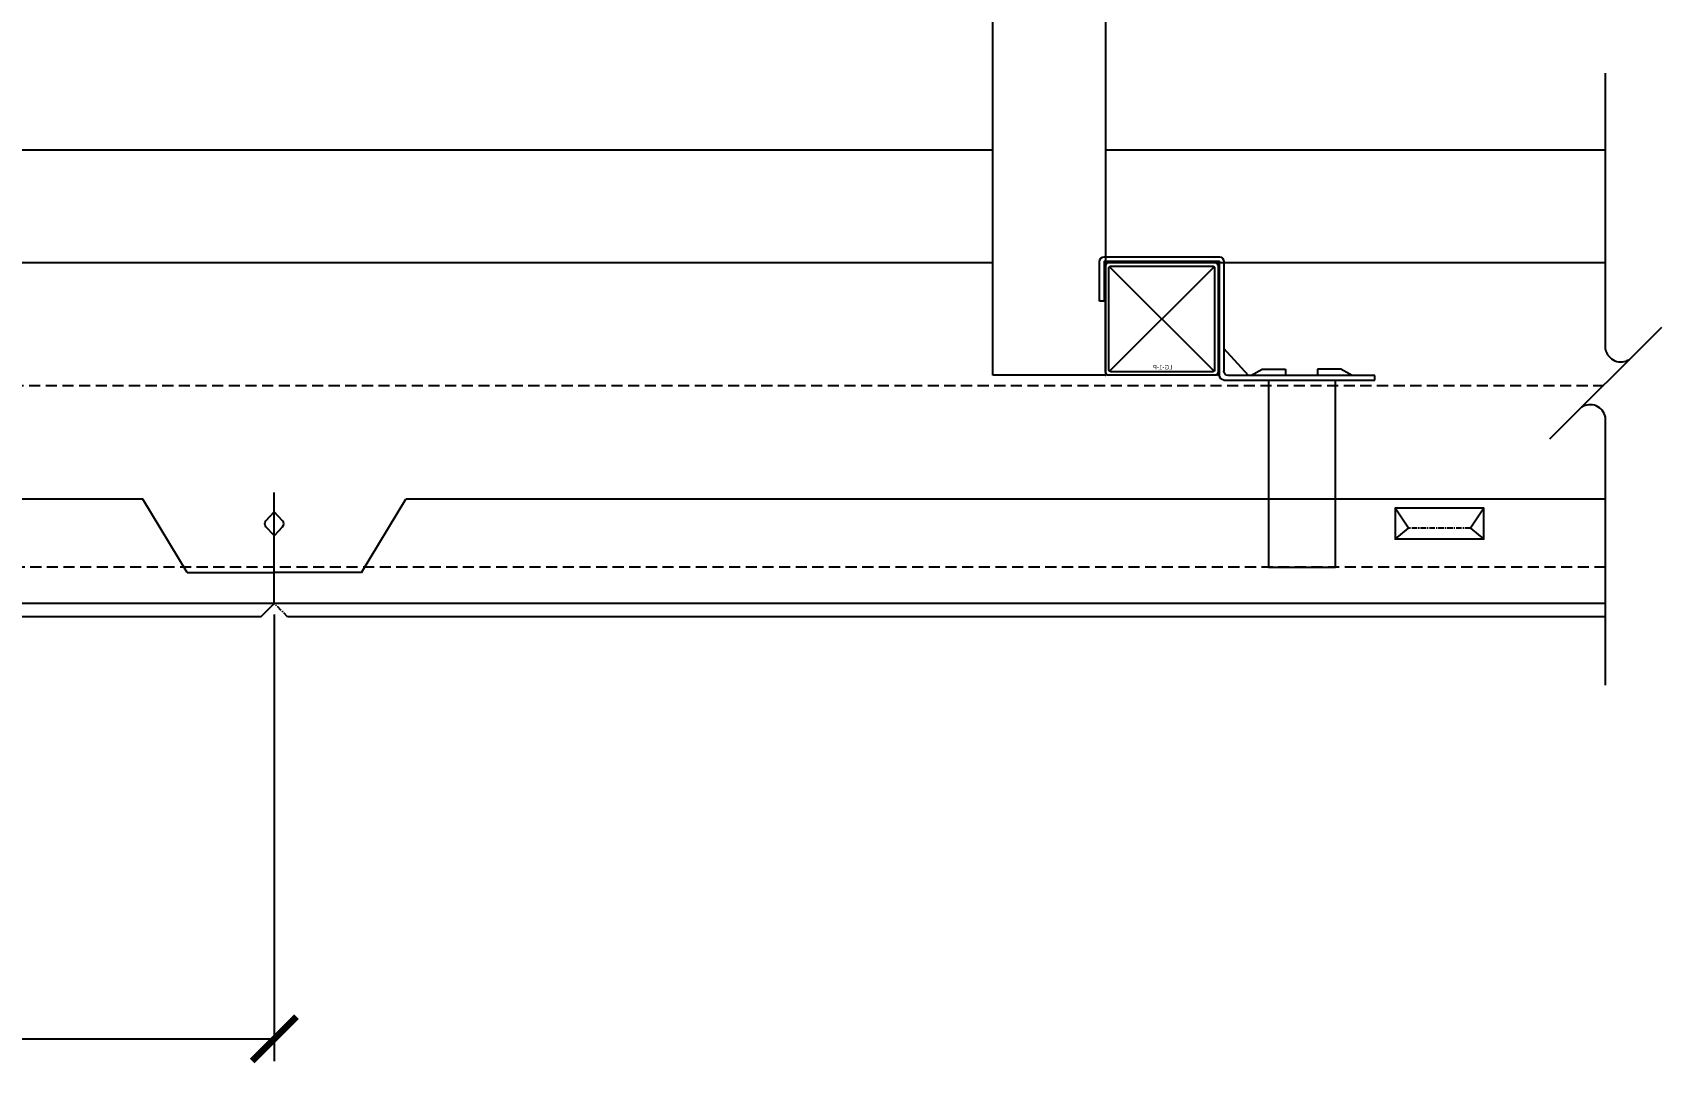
# Model space of a CAD drawing. Header units: millimetres. Extents: x 28487 to 58856, y 2691 to 22893.
# Drawn here: x 39131.5 to 39498.6, y 2911.5 to 3143.9 of the extents above; entities that cross this region are included whole.
import ezdxf

# ---------------------------------------------------------------- set-up
doc = ezdxf.new("R2010")
doc.units = ezdxf.units.MM
doc.linetypes.add('CENTER', pattern=[2, 1.25, -0.25, 0.25, -0.25])
doc.linetypes.add('DASHED', pattern=[0.75, 0.5, -0.25])
for name, color, linetype in [('000 - H A T C H', 9, 'Continuous'), ('000 - L I N E 0.1', 1, 'Continuous'), ('ARC031_C', 1, 'Continuous'), ('CEILING', 1, 'Continuous'), ('GRID', 5, 'CENTER')]:
    doc.layers.add(name, color=color, linetype=linetype)
doc.layers.add('000 - H I D D E N', color=7, linetype='Continuous', plot=False)
doc.styles.add('Arial', font='arial.ttf')
doc.styles.add('Cetury Gothic', font='GOTHIC.TTF')
doc.dimstyles.new('DIM 50 E-E', dxfattribs={"dimscale": 50, "dimtxt": 3, "dimasz": 2, "dimexe": 2, "dimexo": 2.5, "dimgap": 1.5, "dimtad": 1, "dimdec": 0, "dimzin": 0, "dimdsep": 46, "dimtxsty": 'Arial', "dimblk": 'ARCHTICK', "dimcen": 2, "dimclrd": 1, "dimclre": 1, "dimclrt": 3, "dimaunit": 1, "dimadec": 6, "dimazin": 0, "dimtfac": 1, "dimtdec": 0, "dimtix": 1, "dimtofl": 0, "dimtmove": 2, "dimatfit": 3, "dimfxl": 1, "dimtolj": 1, "dimtzin": 0, "dimlwd": -1, "dimlwe": -1, "dimarcsym": 0})

# ---------------------------------------------------------------- blocks, each defined once
blk = doc.blocks.new('A$C61A14B6B')
at = {"layer": '000 - H A T C H', "color": 8}
blk.add_line((2.521, -5.462), (-2.521, -10.504), dxfattribs=at)
for centre, radius, start, end in [((0.693, -6.308), 0.709, 191.92056, 303.32004), ((-0.69, -9.648), 0.704, 11.72715, 123.27285)]:
    blk.add_arc(centre, radius, start, end, dxfattribs=at)
blk = doc.blocks.new('A$C545D3639')
at = {"color": 251}
blk.add_lwpolyline([(0.21054, 0.11367), (0.20868, 0.11567, -0.393862), (0.20868, 0.11703), (0.21056, 0.11904)], format="xyb", dxfattribs=at)
at = {"layer": 'GRID', "color": 1, "linetype": 'Continuous'}
for p, q in [((0.18092, 0.12187), (-0.2636, 0.12187)), ((0.19092, 0.10537), (0.18092, 0.12187)), ((0.19092, 0.10537), (0.21056, 0.10537))]:
    blk.add_line(p, q, dxfattribs=at)
at = {"layer": 'GRID', "color": 2, "linetype": 'Continuous'}
for p, q in [((0.21056, 0.09837), (0.21056, 0.12338)), ((0.20756, 0.09537), (-0.2567, 0.09537))]:
    blk.add_line(p, q, dxfattribs=at)
at = {"layer": 'GRID', "color": 251, "linetype": 'Continuous'}
blk.add_line((0.21056, 0.09837), (-0.25663, 0.09837), dxfattribs=at)
at = {"layer": 'GRID', "color": 2}
blk.add_line((0.20756, 0.09537), (0.21056, 0.09837), dxfattribs=at)
blk = doc.blocks.new('A$C122B3C7B')
at = {"layer": '000 - L I N E 0.1', "color": 9}
for p, q in [((0.0247, -0.01754), (0.04827, -0.04111)), ((0.0247, -0.04111), (0.04827, -0.01754))]:
    blk.add_line(p, q, dxfattribs=at)
at = {"layer": '000 - L I N E 0.1', "color": 30}
for points in [[(0.02459, -0.04203), (0.04839, -0.04203, 0.414214), (0.04919, -0.04123), (0.04919, -0.01743, 0.414214), (0.04839, -0.01663), (0.02459, -0.01663, 0.414214), (0.02379, -0.01743), (0.02379, -0.04123, 0.414214)], [(0.02499, -0.04123), (0.04799, -0.04123, 0.414214), (0.04839, -0.04083), (0.04839, -0.01783, 0.414214), (0.04799, -0.01743), (0.02499, -0.01743, 0.414214), (0.02459, -0.01783), (0.02459, -0.04083, 0.414214)]]:
    blk.add_lwpolyline(points, format="xyb", close=True, dxfattribs=at)
at = {"layer": '000 - L I N E 0.1', "color": 2}
for p in [(0.02379, -0.01663), (0.04919, -0.01663), (0.02379, -0.04203), (0.04919, -0.04203)]:
    blk.add_point(p, dxfattribs=at)
at = {"layer": '000 - H I D D E N', "color": 2, "insert": (0.03628, -0.03971), "char_height": 0.001, "width": 0.0596844, "attachment_point": 2, "style": 'Cetury Gothic'}
blk.add_mtext('{\\C150;LG-1-P}', dxfattribs=at)
blk = doc.blocks.new('A$C484328F6')
at = {"color": 9}
for p, q in [((0.034, 0.06768), (0.034, 0.04294)), ((0.061, 0.06868), (0.035, 0.06868)), ((0.062, 0.05868), (0.062, 0.06768)), ((0.02845, 0.04194), (0.034, 0.04801)), ((0, 0.04194), (0.033, 0.04194)), ((0, 0.04094), (0, 0.04194)), ((0.034, 0.04094), (0, 0.04094)), ((0.00508, 0.04194), (0.00762, 0.04339)), ((0.00762, 0.04339), (0.01287, 0.04339)), ((0.01287, 0.04339), (0.01287, 0.04194)), ((0.02538, 0.04339), (0.02013, 0.04339)), ((0.02013, 0.04339), (0.02013, 0.04194)), ((0.02792, 0.04194), (0.02538, 0.04339))]:
    blk.add_line(p, q, dxfattribs=at)
for points in [[(0.035, 0.04194), (0.035, 0.06768), (0.061, 0.06768), (0.061, 0.05868), (0.062, 0.05868)], [(0.00889, 0.04094), (0.00889, -0.00135), (0.02389, -0.00135), (0.02389, 0.04094)]]:
    blk.add_lwpolyline(points, dxfattribs=at)
for centre, start, end in [((0.035, 0.06768), 90, 180), ((0.061, 0.06768), 0, 90), ((0.034, 0.04194), 270, 0)]:
    blk.add_arc(centre, 0.001, start, end, dxfattribs=at)
at = {"color": 7}
blk.add_arc((0.033, 0.04294), 0.001, 270, 0, dxfattribs=at)
at = {"layer": '000 - L I N E 0.1', "color": 2}
blk.add_blockref('A$C122B3C7B', (0.01151, 0.08403), dxfattribs=at)
blk = doc.blocks.new('_ArchTick')
at = {"color": 0, "linetype": 'ByBlock', "const_width": 0.15}
blk.add_lwpolyline([(-0.5, -0.5), (0.5, 0.5)], dxfattribs=at)
blk = doc.blocks.new('*D25')
at = {"layer": 'ARC031_C', "color": 1, "transparency": 16777216}
for p, q in [((38585.95, 3013.77), (38585.95, 2912.02)), ((39185.95, 3012.68), (39185.95, 2912.02)), ((38585.95, 2917.02), (39185.95, 2917.02))]:
    blk.add_line(p, q, dxfattribs=at)
at = {"layer": 'Defpoints', "color": 0, "transparency": 16777216}
for p in [(38585.95, 3016.27), (39185.95, 3015.18), (39185.95, 2917.02)]:
    blk.add_point(p, dxfattribs=at)
at = {"layer": 'ARC031_C', "color": 1, "transparency": 16777216, "xscale": 10, "yscale": 10, "zscale": 10, "rotation": 180}
blk.add_blockref('_ArchTick', (38585.95, 2917.02), dxfattribs=at)
at = {"layer": 'ARC031_C', "color": 1, "transparency": 16777216, "xscale": 10, "yscale": 10, "zscale": 10}
blk.add_blockref('_ArchTick', (39185.95, 2917.02), dxfattribs=at)
at = {"layer": 'ARC031_C', "color": 3, "transparency": 16777216, "insert": (38885.95, 2932.18), "char_height": 15, "attachment_point": 5, "style": 'Arial'}
blk.add_mtext('\\A1;600', dxfattribs=at)

msp = doc.modelspace()

# ---------------------------------------------------------------- linework, layer by layer
at = {"color": 251}
msp.add_lwpolyline([(39185.98, 3030.49), (39187.83, 3032.48, 0.393862), (39187.83, 3033.85), (39185.95, 3035.86)], format="xyb", dxfattribs=at)
at = {"layer": '000 - H A T C H', "color": 251}
for p, q in [((39485.95, 3072.45), (39485.95, 3134.72)), ((39485.95, 2996.75), (39485.95, 3057.2))]:
    msp.add_line(p, q, dxfattribs=at)
at = {"layer": '000 - L I N E 0.1', "color": 1, "linetype": 'DASHED', "ltscale": 5}
msp.add_lwpolyline([(39485.95, 3023.35), (37716.95, 3023.28), (37716.95, 3064.28), (39485.48, 3064.33)], dxfattribs=at)
at = {"layer": 'CEILING', "color": 251}
for p, q in [((38573.25, 3117.42), (39347.85, 3117.42)), ((39373.25, 3117.42), (39485.95, 3117.42)), ((38573.25, 3092.02), (39347.85, 3092.02)), ((39373.25, 3092.02), (39485.95, 3092.02))]:
    msp.add_line(p, q, dxfattribs=at)
msp.add_lwpolyline([(39347.85, 3066.62), (39347.85, 3324.26), (39373.25, 3324.26), (39373.25, 3066.62)], close=True, dxfattribs=at)
at = {"layer": 'GRID', "color": 2, "linetype": 'Continuous'}
for p, q in [((39185.95, 3015.18), (39185.95, 3040.2)), ((39485.95, 3012.18), (39188.95, 3012.18))]:
    msp.add_line(p, q, dxfattribs=at)
at = {"layer": 'GRID', "color": 1, "linetype": 'Continuous'}
for p, q in [((39205.59, 3022.18), (39215.59, 3038.68)), ((39485.95, 3038.68), (39215.59, 3038.68)), ((39205.59, 3022.18), (39185.95, 3022.18))]:
    msp.add_line(p, q, dxfattribs=at)
at = {"layer": 'GRID', "color": 251, "linetype": 'Continuous'}
for p, q in [((39458.52, 3036.68), (39438.52, 3036.68)), ((39485.95, 3015.18), (39185.95, 3015.18))]:
    msp.add_line(p, q, dxfattribs=at)
at = {"layer": 'GRID', "color": 251}
msp.add_line((39455.52, 3032.18), (39441.52, 3032.18), dxfattribs=at)
at = {"layer": 'GRID', "color": 2}
msp.add_line((39188.95, 3012.18), (39185.95, 3015.18), dxfattribs=at)
at = {"layer": 'GRID', "color": 251, "linetype": 'Continuous'}
msp.add_lwpolyline([(39458.52, 3029.68), (39458.52, 3036.68), (39455.52, 3032.18), (39458.52, 3029.68), (39438.52, 3029.68), (39441.52, 3032.18), (39438.52, 3036.68), (39438.52, 3029.68)], dxfattribs=at)

# ---------------------------------------------------------------- block references
at = {"layer": '000 - H A T C H', "color": 3, "xscale": 5, "yscale": 5, "zscale": 5}
msp.add_blockref('A$C61A14B6B', (39485.95, 3104.72), dxfattribs=at)
at = {"layer": '000 - L I N E 0.1', "color": 2, "yscale": 1000, "zscale": 1000}
for name, p, xscale in [('A$C484328F6', (39433.95, 3024.62), -1000), ('A$C545D3639', (38975.39, 2916.82), 1000)]:
    msp.add_blockref(name, p, dxfattribs=dict(at, xscale=xscale))

# ---------------------------------------------------------------- dimensions: what is measured, and where the dimension line sits
at = {"layer": 'ARC031_C'}
dim = msp.add_linear_dim(base=(39185.95, 2917.02), p1=(38585.95, 3016.27), p2=(39185.95, 3015.18), dimstyle='DIM 50 E-E', override={"dimscale": 5, "dimexe": 1, "dimexo": 0.5}, dxfattribs=at)
dim.commit()
dim.dimension.update_dxf_attribs({"geometry": '*D25', "text_midpoint": (38885.95, 2932.18)})

doc.saveas('drawing.dxf')
